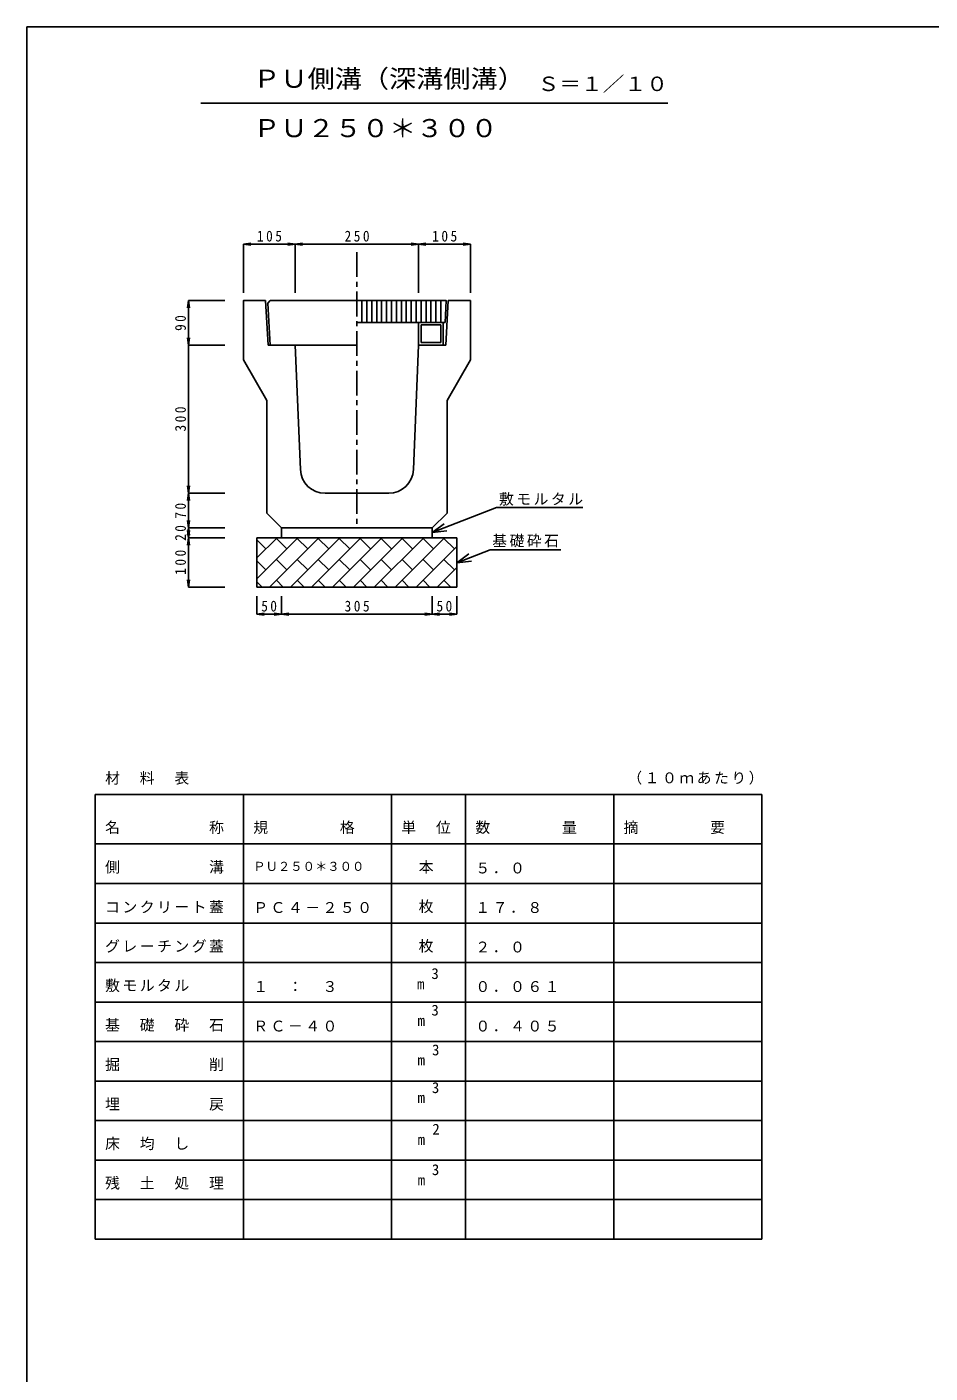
# Model space of a CAD drawing. Units: millimetres, scale not verified. Extents: x -4010 to 3990, y -2662 to 2838.
# Drawn here: x -4010 to -2181, y 113 to 2838 of the extents above; entities that cross this region are included whole.
import ezdxf
from ezdxf.enums import TextEntityAlignment as Align

# ---------------------------------------------------------------- set-up
doc = ezdxf.new("R2010")
doc.units = ezdxf.units.MM
doc.header["$LTSCALE"] = 10
doc.linetypes.add('CHAIN1', pattern=[8, 5, -1, 1, -1])
doc.layers.add('0-0', color=7, linetype='Continuous')
doc.styles.add('ＭＳ ゴシック', font='')
doc.styles.get('ＭＳ ゴシック').set_extended_font_data('MS Gothic')

msp = doc.modelspace()

# ---------------------------------------------------------------- linework, layer by layer
at = {"layer": '0-0', "color": 2}
msp.add_line((-4010.17, 2838.48), (-4010.17, -2661.53), dxfattribs=at)
at = {"layer": '0-0'}
for p, q in [((-3657.91, 2684.32), (-2711.83, 2684.32)), ((-3571.81, 2398.69), (-3556.94, 2400.65)), ((-3571.81, 2398.69), (-3466.81, 2398.69)), ((-3571.81, 2299.96), (-3571.81, 2398.69)), ((-3571.81, 2398.69), (-3556.94, 2396.73)), ((-3466.81, 2398.69), (-3481.69, 2400.65)), ((-3466.81, 2398.69), (-3481.69, 2396.73)), ((-3466.81, 2398.69), (-3451.94, 2400.65)), ((-3466.81, 2299.96), (-3466.81, 2398.69)), ((-3466.81, 2398.69), (-3216.81, 2398.69)), ((-3466.81, 2398.69), (-3451.94, 2396.73)), ((-3216.81, 2398.69), (-3231.69, 2400.65)), ((-3216.81, 2398.69), (-3231.69, 2396.73)), ((-3216.81, 2398.69), (-3201.94, 2400.65)), ((-3216.81, 2299.96), (-3216.81, 2398.69)), ((-3216.81, 2398.69), (-3111.81, 2398.69)), ((-3216.81, 2398.69), (-3201.94, 2396.73)), ((-3111.81, 2398.69), (-3126.69, 2400.65)), ((-3111.81, 2398.69), (-3126.69, 2396.73)), ((-3111.81, 2299.96), (-3111.81, 2398.69)), ((-3682.9, 2284.32), (-3684.86, 2269.44)), ((-3682.9, 2284.32), (-3682.9, 2194.32)), ((-3609.24, 2284.32), (-3682.9, 2284.32)), ((-3682.9, 2284.32), (-3680.94, 2269.44)), ((-3526.81, 2284.32), (-3521.81, 2194.32)), ((-3517.81, 2284.32), (-3522.54, 2279.32)), ((-3517.81, 2194.32), (-3522.54, 2279.32)), ((-3331.81, 2284.32), (-3331.81, 2240.32)), ((-3321.81, 2284.32), (-3321.81, 2240.32)), ((-3311.81, 2284.32), (-3311.81, 2240.32)), ((-3301.81, 2284.32), (-3301.81, 2240.32)), ((-3291.81, 2284.32), (-3291.81, 2240.32)), ((-3281.81, 2284.32), (-3281.81, 2240.32)), ((-3271.81, 2284.32), (-3271.81, 2240.32)), ((-3261.81, 2284.32), (-3261.81, 2240.32)), ((-3251.81, 2284.32), (-3251.81, 2240.32)), ((-3241.81, 2284.32), (-3241.81, 2240.32)), ((-3231.81, 2284.32), (-3231.81, 2240.32)), ((-3221.81, 2284.32), (-3221.81, 2240.32)), ((-3211.81, 2284.32), (-3211.81, 2240.32)), ((-3201.81, 2284.32), (-3201.81, 2240.32)), ((-3191.81, 2284.32), (-3191.81, 2240.32)), ((-3181.81, 2284.32), (-3181.81, 2240.32)), ((-3171.81, 2284.32), (-3171.81, 2240.32)), ((-3156.81, 2284.32), (-3161.81, 2194.32)), ((-3341.81, 2240.32), (-3163.26, 2240.32)), ((-3216.81, 2194.32), (-3216.81, 2240.32)), ((-3211.81, 2235.32), (-3171.81, 2235.32)), ((-3211.81, 2199.32), (-3211.81, 2235.32)), ((-3171.81, 2199.32), (-3171.81, 2235.32)), ((-3166.81, 2194.32), (-3166.81, 2240.32)), ((-3682.9, 2194.32), (-3684.86, 2209.19)), ((-3682.9, 2194.32), (-3680.94, 2209.19)), ((-3682.9, 2194.32), (-3680.94, 2209.19)), ((-3682.9, 2194.32), (-3682.9, 1894.32)), ((-3609.24, 2194.32), (-3682.9, 2194.32)), ((-3521.81, 2194.32), (-3466.81, 2194.32)), ((-3341.81, 2194.32), (-3517.81, 2194.32)), ((-3466.81, 2194.32), (-3456.31, 1942.23)), ((-3227.32, 1942.23), (-3216.81, 2194.32)), ((-3161.81, 2194.32), (-3216.81, 2194.32)), ((-3171.81, 2199.32), (-3211.81, 2199.32)), ((-3571.81, 2164.32), (-3524.31, 2082.04)), ((-3111.81, 2164.32), (-3159.31, 2082.04)), ((-3682.9, 1894.32), (-3684.86, 1909.19)), ((-3682.9, 1894.32), (-3680.94, 1909.19)), ((-3682.9, 1894.32), (-3684.86, 1879.44)), ((-3609.24, 1894.32), (-3682.9, 1894.32)), ((-3682.9, 1894.32), (-3680.94, 1879.44)), ((-3682.9, 1894.32), (-3682.9, 1824.32)), ((-3406.35, 1894.32), (-3277.27, 1894.32)), ((-3189.31, 1814.65), (-3059.41, 1865.56)), ((-3059.41, 1865.56), (-2884.23, 1865.56)), ((-3682.9, 1824.32), (-3684.86, 1839.19)), ((-3682.9, 1824.32), (-3680.94, 1839.19)), ((-3189.31, 1814.65), (-3165.17, 1832.45)), ((-3682.9, 1824.32), (-3684.86, 1809.44)), ((-3682.9, 1804.32), (-3684.86, 1819.19)), ((-3682.9, 1804.32), (-3684.86, 1789.44)), ((-3609.24, 1824.32), (-3682.9, 1824.32)), ((-3682.9, 1824.32), (-3680.94, 1809.44)), ((-3682.9, 1824.32), (-3682.9, 1804.32)), ((-3609.24, 1824.32), (-3682.9, 1824.32)), ((-3682.9, 1804.32), (-3680.94, 1819.19)), ((-3609.24, 1804.32), (-3682.9, 1804.32)), ((-3682.9, 1804.32), (-3680.94, 1789.44)), ((-3682.9, 1804.32), (-3682.9, 1704.32)), ((-3544.31, 1804.32), (-3139.31, 1804.32)), ((-3544.31, 1804.32), (-3544.31, 1704.32)), ((-3544.31, 1721.19), (-3461.19, 1804.32)), ((-3544.31, 1763.62), (-3503.62, 1804.32)), ((-3526.18, 1781.76), (-3544.31, 1799.9)), ((-3518.76, 1704.32), (-3418.76, 1804.32)), ((-3483.75, 1781.76), (-3504.96, 1802.97)), ((-3494.31, 1824.32), (-3494.31, 1804.32)), ((-3476.34, 1704.32), (-3376.34, 1804.32)), ((-3441.32, 1781.76), (-3462.54, 1802.97)), ((-3433.91, 1704.32), (-3333.91, 1804.32)), ((-3398.9, 1781.76), (-3420.11, 1802.97)), ((-3391.49, 1704.32), (-3291.49, 1804.32)), ((-3356.47, 1781.76), (-3377.69, 1802.97)), ((-3349.06, 1704.32), (-3249.06, 1804.32)), ((-3314.05, 1781.76), (-3335.26, 1802.97)), ((-3306.63, 1704.32), (-3206.63, 1804.32)), ((-3271.62, 1781.76), (-3292.83, 1802.97)), ((-3264.21, 1704.32), (-3164.21, 1804.32)), ((-3229.19, 1781.76), (-3250.41, 1802.97)), ((-3186.77, 1781.76), (-3207.98, 1802.97)), ((-3189.31, 1824.32), (-3189.31, 1804.32)), ((-3189.31, 1814.65), (-3159.5, 1817.99)), ((-3144.34, 1781.76), (-3165.55, 1802.97)), ((-3139.31, 1804.32), (-3139.31, 1704.32)), ((-3221.78, 1704.32), (-3139.31, 1786.78)), ((-3139.31, 1753.68), (-3072.01, 1779.97)), ((-3072.01, 1779.97), (-2928.98, 1779.97)), ((-3526.18, 1739.33), (-3544.31, 1757.47)), ((-3483.75, 1739.33), (-3504.96, 1760.54)), ((-3441.32, 1739.33), (-3462.54, 1760.54)), ((-3398.9, 1739.33), (-3420.11, 1760.54)), ((-3356.47, 1739.33), (-3377.69, 1760.54)), ((-3314.05, 1739.33), (-3335.26, 1760.54)), ((-3271.62, 1739.33), (-3292.83, 1760.54)), ((-3229.19, 1739.33), (-3250.41, 1760.54)), ((-3186.77, 1739.33), (-3207.98, 1760.54)), ((-3179.35, 1704.32), (-3139.31, 1744.36)), ((-3144.34, 1739.33), (-3165.55, 1760.54)), ((-3139.31, 1753.68), (-3115.15, 1771.46)), ((-3139.31, 1753.68), (-3109.5, 1756.99)), ((-3682.9, 1704.32), (-3684.86, 1719.19)), ((-3682.9, 1704.32), (-3680.94, 1719.19)), ((-3491.16, 1704.32), (-3504.96, 1718.12)), ((-3448.74, 1704.32), (-3462.54, 1718.12)), ((-3406.31, 1704.32), (-3420.11, 1718.12)), ((-3363.88, 1704.32), (-3377.68, 1718.12)), ((-3321.46, 1704.32), (-3335.26, 1718.12)), ((-3279.03, 1704.32), (-3292.83, 1718.12)), ((-3236.6, 1704.32), (-3250.41, 1718.12)), ((-3194.18, 1704.32), (-3207.98, 1718.12)), ((-3151.75, 1704.32), (-3165.55, 1718.12)), ((-3609.24, 1704.32), (-3682.9, 1704.32)), ((-3533.59, 1704.32), (-3544.31, 1715.04)), ((-3544.31, 1704.32), (-3139.31, 1704.32)), ((-3544.31, 1686.32), (-3544.31, 1649.65)), ((-3494.31, 1686.32), (-3494.31, 1649.65)), ((-3189.31, 1686.32), (-3189.31, 1649.65)), ((-3139.31, 1686.32), (-3139.31, 1649.65)), ((-3544.31, 1649.65), (-3529.44, 1651.61)), ((-3544.31, 1649.65), (-3494.31, 1649.65)), ((-3544.31, 1649.65), (-3529.44, 1647.69)), ((-3494.31, 1649.65), (-3509.19, 1651.61)), ((-3494.31, 1649.65), (-3509.19, 1647.69)), ((-3494.31, 1649.65), (-3479.44, 1651.61)), ((-3494.31, 1649.65), (-3189.31, 1649.65)), ((-3494.31, 1649.65), (-3479.44, 1647.69)), ((-3189.31, 1649.65), (-3204.19, 1651.61)), ((-3189.31, 1649.65), (-3204.19, 1647.69)), ((-3189.31, 1649.65), (-3174.44, 1651.61)), ((-3189.31, 1649.65), (-3139.31, 1649.65)), ((-3189.31, 1649.65), (-3174.44, 1647.69)), ((-3139.31, 1649.65), (-3154.19, 1651.61)), ((-3139.31, 1649.65), (-3154.19, 1647.69)), ((-3871.81, 1284.32), (-2521.81, 1284.32)), ((-3871.81, 1284.32), (-3871.81, 384.32)), ((-3571.81, 1284.32), (-3571.81, 384.32)), ((-3271.81, 1284.32), (-3271.81, 384.32)), ((-3121.81, 1284.32), (-3121.81, 384.32)), ((-2821.81, 1284.32), (-2821.81, 384.32)), ((-2521.81, 1284.32), (-2521.81, 384.32)), ((-3871.81, 1184.32), (-2521.81, 1184.32)), ((-3871.81, 1104.32), (-2521.81, 1104.32)), ((-3871.81, 1024.32), (-2521.81, 1024.32)), ((-3871.81, 944.32), (-2521.81, 944.32)), ((-3871.81, 864.32), (-2521.81, 864.32)), ((-3871.81, 784.32), (-2521.81, 784.32)), ((-3871.81, 704.32), (-2521.81, 704.32)), ((-3871.81, 624.32), (-2521.81, 624.32)), ((-3871.81, 544.32), (-2521.81, 544.32)), ((-3871.81, 464.32), (-2521.81, 464.32)), ((-3871.81, 384.32), (-2521.81, 384.32)), ((-3776.81, 384.32), (-2766.81, 384.32))]:
    msp.add_line(p, q, dxfattribs=at)
at = {"layer": '0-0', "linetype": 'CHAIN1'}
msp.add_line((-3341.81, 2382.52), (-3341.81, 1824.32), dxfattribs=at)
at = {"layer": '0-0', "color": 2}
msp.add_lwpolyline([(-4010.17, 2838.48), (3989.83, 2838.48), (3989.83, -2661.53)], dxfattribs=at)
at = {"layer": '0-0'}
for points in [[(-3526.81, 2284.32), (-3571.81, 2284.32), (-3571.81, 2164.32)], [(-3517.81, 2284.32), (-3160.81, 2284.32), (-3163.26, 2240.32)], [(-3156.81, 2284.32), (-3111.81, 2284.32), (-3111.81, 2164.32)], [(-3609.24, 2194.32), (-3682.9, 2194.32), (-3684.86, 2209.19)], [(-3524.31, 2082.04), (-3524.31, 1854.32), (-3494.31, 1824.32), (-3189.31, 1824.32), (-3159.31, 1854.32), (-3159.31, 2082.04)]]:
    msp.add_lwpolyline(points, dxfattribs=at)
for centre, start, end in [((-3406.35, 1944.32), 182.38588, 270), ((-3277.27, 1944.32), 270, 357.61412)]:
    msp.add_arc(centre, 50, start, end, dxfattribs=at)

# ---------------------------------------------------------------- texts
at = {"layer": '0-0', "color": 3, "style": 'ＭＳ ゴシック', "width": 1.1}
for s, p in [('ＰＵ側溝（深溝側溝）', (-3551.81, 2704.32)), ('ＰＵ２５０＊３００', (-3551.81, 2604.32))]:
    msp.add_text(s, height=36.66, dxfattribs=at).set_placement(p, align=Align.BOTTOM_LEFT)
at = {"layer": '0-0', "style": 'ＭＳ ゴシック', "width": 1.1}
msp.add_text('Ｓ＝１／１０', height=29.33, dxfattribs=at).set_placement((-2975.99, 2699.8), align=Align.BOTTOM_LEFT)
at = {"layer": '0-0', "color": 4, "style": 'ＭＳ ゴシック'}
msp.add_text('ＰＵ２５０＊３００', height=18.33, dxfattribs=at).set_placement((-3551.81, 1124.32), align=Align.BOTTOM_LEFT)
at = {"layer": '0-0', "style": 'ＭＳ ゴシック'}
for s, p in [('3', (-3190.96, 904.32)), ('m', (-3219.96, 883.32)), ('3', (-3190.96, 830.32)), ('m', (-3218.96, 809.32)), ('3', (-3189.66, 749.82)), ('m', (-3218.96, 729.32)), ('3', (-3189.96, 673.42)), ('m', (-3218.96, 653.32)), ('2', (-3188.96, 589.32)), ('m', (-3218.86, 568.32)), ('3', (-3189.96, 507.32)), ('m', (-3218.66, 486.32))]:
    msp.add_text(s, height=21.99, dxfattribs=at).set_placement(p, align=Align.BOTTOM_LEFT)
at = {"layer": '0-0', "char_height": 21.99, "attachment_point": 7, "style": 'ＭＳ ゴシック'}
for s, insert in [('\\T1.38;\\W0.9;105', (-3544.31, 2403.69)), ('\\T1.38;\\W0.9;250', (-3366.81, 2403.69)), ('\\T1.38;\\W0.9;105', (-3189.31, 2403.69)), ('\\T1.17;敷モルタル', (-3054.18, 1869.13)), ('\\T1.17;基礎砕石', (-3067.83, 1784.93)), ('\\T1.36;\\W0.9;50', (-3535.56, 1654.65)), ('\\T1.38;\\W0.9;305', (-3366.81, 1654.65)), ('\\T1.36;\\W0.9;50', (-3180.56, 1654.65)), ('\\T1.17;材\u3000料\u3000表', (-3851.81, 1304.32)), ('\\T1.17;（１０ｍあたり）', (-2794.04, 1304.32)), ('\\T1.17;名\u3000\u3000\u3000\u3000\u3000称', (-3851.81, 1204.32)), ('\\T1.17;規\u3000\u3000\u3000\u3000格', (-3551.81, 1204.32)), ('\\T1.17;単\u3000位', (-3251.81, 1204.32)), ('\\T1.17;数\u3000\u3000\u3000\u3000量', (-3101.81, 1204.32)), ('\\T1.17;摘\u3000\u3000\u3000\u3000要', (-2801.81, 1204.32)), ('\\T1.17;側\u3000\u3000\u3000\u3000\u3000溝', (-3851.81, 1124.32)), ('\\T1.17;\u3000本', (-3251.81, 1124.32)), ('\\T1.17;５．０', (-3101.81, 1124.32)), ('\\T1.17;コンクリート蓋', (-3851.81, 1044.32)), ('\\T1.17;ＰＣ４－２５０', (-3551.81, 1044.32)), ('\\T1.17;\u3000枚', (-3251.81, 1044.32)), ('\\T1.17;１７．８', (-3101.81, 1044.32)), ('\\T1.17;グレーチング蓋', (-3851.81, 964.32)), ('\\T1.17;\u3000枚', (-3251.81, 964.32)), ('\\T1.17;２．０', (-3101.81, 964.32)), ('\\T1.17;敷モルタル', (-3851.81, 884.32)), ('\\T1.17;１\u3000：\u3000３', (-3551.81, 884.32)), ('\\T1.17;０．０６１', (-3101.81, 884.32)), ('\\T1.17;基\u3000礎\u3000砕\u3000石', (-3851.81, 804.32)), ('\\T1.17;ＲＣ－４０', (-3551.81, 804.32)), ('\\T1.17;０．４０５', (-3101.81, 804.32)), ('\\T1.17;掘\u3000\u3000\u3000\u3000\u3000削', (-3851.81, 724.32)), ('\\T1.17;埋\u3000\u3000\u3000\u3000\u3000戻', (-3851.81, 644.32)), ('\\T1.17;床\u3000均\u3000し', (-3851.81, 564.32)), ('\\T1.17;残\u3000土\u3000処\u3000理', (-3851.81, 484.32))]:
    msp.add_mtext(s, dxfattribs=dict(at, insert=insert))
at = {"layer": '0-0', "char_height": 21.99, "attachment_point": 7, "rotation": 90, "style": 'ＭＳ ゴシック'}
for s, insert in [('\\T1.36;\\W0.9;90', (-3687.9, 2223.07)), ('\\T1.38;\\W0.9;300', (-3687.9, 2019.32)), ('\\T1.36;\\W0.9;70', (-3687.9, 1843.07)), ('\\T1.36;\\W0.9;20', (-3687.9, 1798.07)), ('\\T1.38;\\W0.9;100', (-3687.9, 1729.32))]:
    msp.add_mtext(s, dxfattribs=dict(at, insert=insert))

doc.saveas('drawing.dxf')
